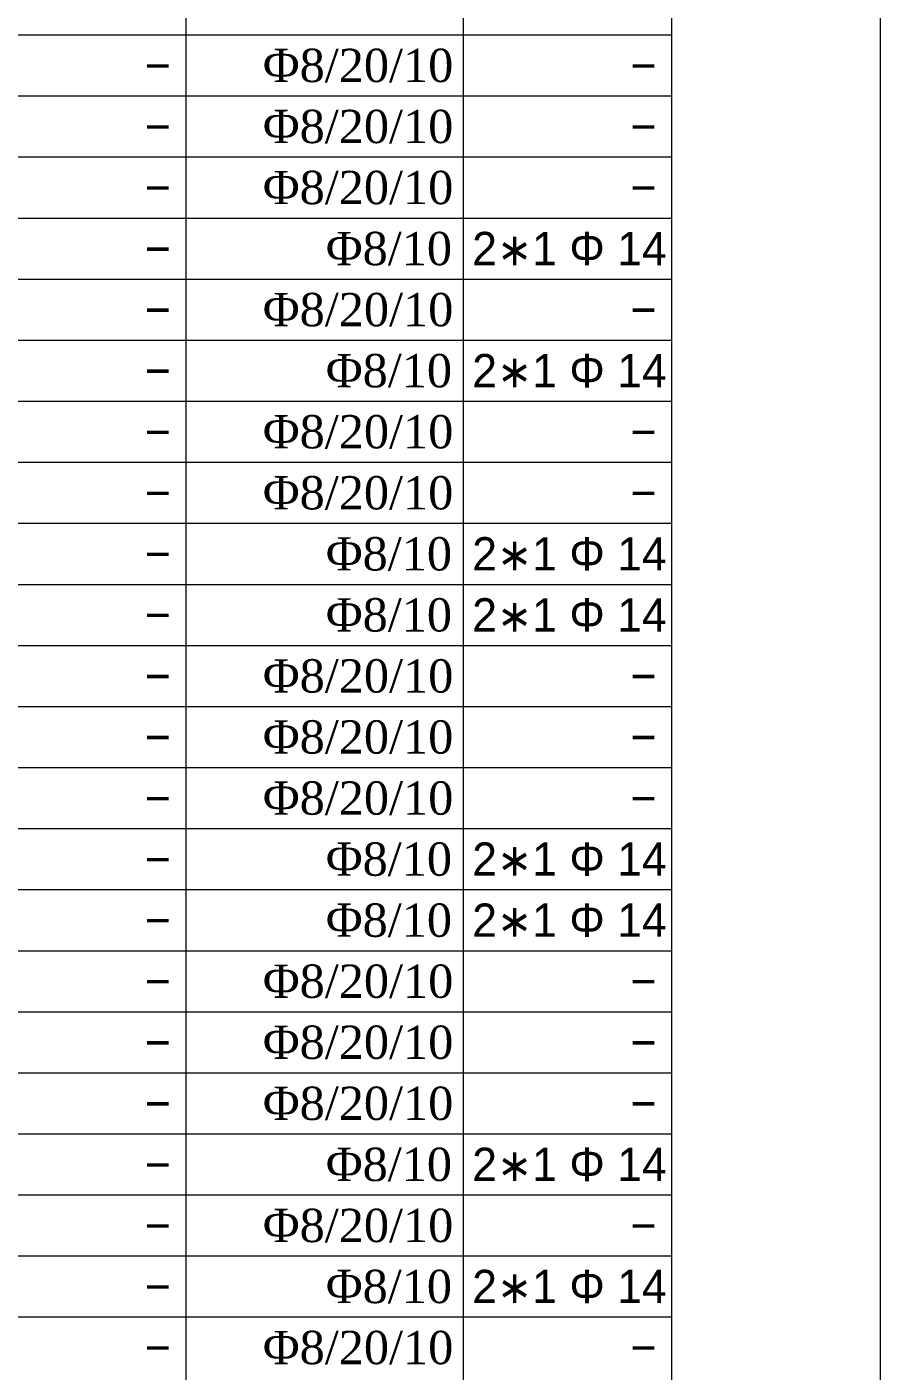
# Model space of a CAD drawing. Header units: millimetres. Extents: x 2232 to 85269, y -3593 to 5869.
# Drawn here: x 31030 to 31306.8, y -3218.1 to -2782.2 of the extents above; entities that cross this region are included whole.
import ezdxf

# ---------------------------------------------------------------- set-up
doc = ezdxf.new("R2010")
doc.units = ezdxf.units.MM
doc.layers.add('Donatı Metraj Tablosu', color=7, linetype='Continuous')
doc.layers.add('Standart', color=7, linetype='Continuous')
doc.styles.add('symbol_1_18', font='symbol.ttf', dxfattribs={"height": 0.2})
doc.styles.add('times new roman_1_18', font='times.ttf', dxfattribs={"height": 0.2})

# ---------------------------------------------------------------- blocks, each defined once
blk = doc.blocks.new('IDE212Entity7341')
at = {"layer": 'Donatı Metraj Tablosu', "color": 1, "linetype": 'Continuous', "lineweight": 5}
for points in [[(29068, 774.4), (29068, 0)], [(29108, 774.4), (29108, 0)], [(29138, 774.4), (29138, 0)], [(28798, 308), (29138, 308)], [(28798, 299.2), (29138, 299.2)], [(28798, 290.4), (29138, 290.4)], [(28798, 281.6), (29138, 281.6)], [(28798, 272.8), (29138, 272.8)], [(28798, 264), (29138, 264)], [(28798, 255.2), (29138, 255.2)], [(28798, 246.4), (29138, 246.4)], [(28798, 237.6), (29138, 237.6)], [(28798, 228.8), (29138, 228.8)], [(28798, 220), (29138, 220)], [(28798, 211.2), (29138, 211.2)], [(28798, 202.4), (29138, 202.4)], [(28798, 193.6), (29138, 193.6)], [(28798, 184.8), (29138, 184.8)], [(28798, 176), (29138, 176)], [(28798, 167.2), (29138, 167.2)], [(28798, 158.4), (29138, 158.4)], [(28798, 149.6), (29138, 149.6)], [(28798, 140.8), (29138, 140.8)], [(28798, 132), (29138, 132)], [(28798, 123.2), (29138, 123.2)]]:
    blk.add_lwpolyline(points, dxfattribs=at)
for s, style, p in [('Φ8/20/10', 'times new roman_1_18', (29079.11, 301.2)), ('-', 'symbol_1_18', (29062.1, 301.2)), ('-', 'symbol_1_18', (29132.1, 301.2)), ('Φ8/20/10', 'times new roman_1_18', (29079.11, 292.4)), ('-', 'symbol_1_18', (29062.1, 292.4)), ('-', 'symbol_1_18', (29132.1, 292.4)), ('Φ8/20/10', 'times new roman_1_18', (29079.11, 283.6)), ('-', 'symbol_1_18', (29062.1, 283.6)), ('-', 'symbol_1_18', (29132.1, 283.6)), ('Φ8/10', 'times new roman_1_18', (29088.19, 274.8)), ('2*1 F 14', 'symbol_1_18', (29109.29, 274.8)), ('-', 'symbol_1_18', (29062.1, 274.8)), ('Φ8/20/10', 'times new roman_1_18', (29079.11, 266)), ('-', 'symbol_1_18', (29062.1, 266)), ('-', 'symbol_1_18', (29132.1, 266)), ('Φ8/10', 'times new roman_1_18', (29088.19, 257.2)), ('2*1 F 14', 'symbol_1_18', (29109.29, 257.2)), ('-', 'symbol_1_18', (29062.1, 257.2)), ('Φ8/20/10', 'times new roman_1_18', (29079.11, 248.4)), ('-', 'symbol_1_18', (29062.1, 248.4)), ('-', 'symbol_1_18', (29132.1, 248.4)), ('Φ8/20/10', 'times new roman_1_18', (29079.11, 239.6)), ('-', 'symbol_1_18', (29062.1, 239.6)), ('-', 'symbol_1_18', (29132.1, 239.6)), ('Φ8/10', 'times new roman_1_18', (29088.19, 230.8)), ('2*1 F 14', 'symbol_1_18', (29109.29, 230.8)), ('-', 'symbol_1_18', (29062.1, 230.8)), ('Φ8/10', 'times new roman_1_18', (29088.19, 222)), ('2*1 F 14', 'symbol_1_18', (29109.29, 222)), ('-', 'symbol_1_18', (29062.1, 222)), ('Φ8/20/10', 'times new roman_1_18', (29079.11, 213.2)), ('-', 'symbol_1_18', (29062.1, 213.2)), ('-', 'symbol_1_18', (29132.1, 213.2)), ('Φ8/20/10', 'times new roman_1_18', (29079.11, 204.4)), ('-', 'symbol_1_18', (29062.1, 204.4)), ('-', 'symbol_1_18', (29132.1, 204.4)), ('Φ8/20/10', 'times new roman_1_18', (29079.11, 195.6)), ('-', 'symbol_1_18', (29062.1, 195.6)), ('-', 'symbol_1_18', (29132.1, 195.6)), ('Φ8/10', 'times new roman_1_18', (29088.19, 186.8)), ('2*1 F 14', 'symbol_1_18', (29109.29, 186.8)), ('-', 'symbol_1_18', (29062.1, 186.8)), ('Φ8/10', 'times new roman_1_18', (29088.19, 178)), ('2*1 F 14', 'symbol_1_18', (29109.29, 178)), ('-', 'symbol_1_18', (29062.1, 178)), ('Φ8/20/10', 'times new roman_1_18', (29079.11, 169.2)), ('-', 'symbol_1_18', (29062.1, 169.2)), ('-', 'symbol_1_18', (29132.1, 169.2)), ('Φ8/20/10', 'times new roman_1_18', (29079.11, 160.4)), ('-', 'symbol_1_18', (29062.1, 160.4)), ('-', 'symbol_1_18', (29132.1, 160.4)), ('Φ8/20/10', 'times new roman_1_18', (29079.11, 151.6)), ('-', 'symbol_1_18', (29062.1, 151.6)), ('-', 'symbol_1_18', (29132.1, 151.6)), ('Φ8/10', 'times new roman_1_18', (29088.19, 142.8)), ('2*1 F 14', 'symbol_1_18', (29109.29, 142.8)), ('-', 'symbol_1_18', (29062.1, 142.8)), ('Φ8/20/10', 'times new roman_1_18', (29079.11, 134)), ('-', 'symbol_1_18', (29062.1, 134)), ('-', 'symbol_1_18', (29132.1, 134)), ('Φ8/10', 'times new roman_1_18', (29088.19, 125.2)), ('2*1 F 14', 'symbol_1_18', (29109.29, 125.2)), ('-', 'symbol_1_18', (29062.1, 125.2)), ('Φ8/20/10', 'times new roman_1_18', (29079.11, 116.4)), ('-', 'symbol_1_18', (29062.1, 116.4)), ('-', 'symbol_1_18', (29132.1, 116.4))]:
    blk.add_text(s, height=4.8, dxfattribs=dict(at, style=style)).set_placement(p)

msp = doc.modelspace()

# ---------------------------------------------------------------- linework, layer by layer
at = {"layer": 'Standart', "color": 250, "linetype": 'Continuous', "lineweight": 5}
msp.add_lwpolyline([(31306.76, -1596.57), (31306.76, -3441)], dxfattribs=at)

# ---------------------------------------------------------------- block references
at = {"layer": 'Standart', "xscale": 2.25, "yscale": 2.25, "zscale": 2.25}
msp.add_blockref('IDE212Entity7341', (-34321.45, -3477.75), dxfattribs=at)

doc.saveas('drawing.dxf')
